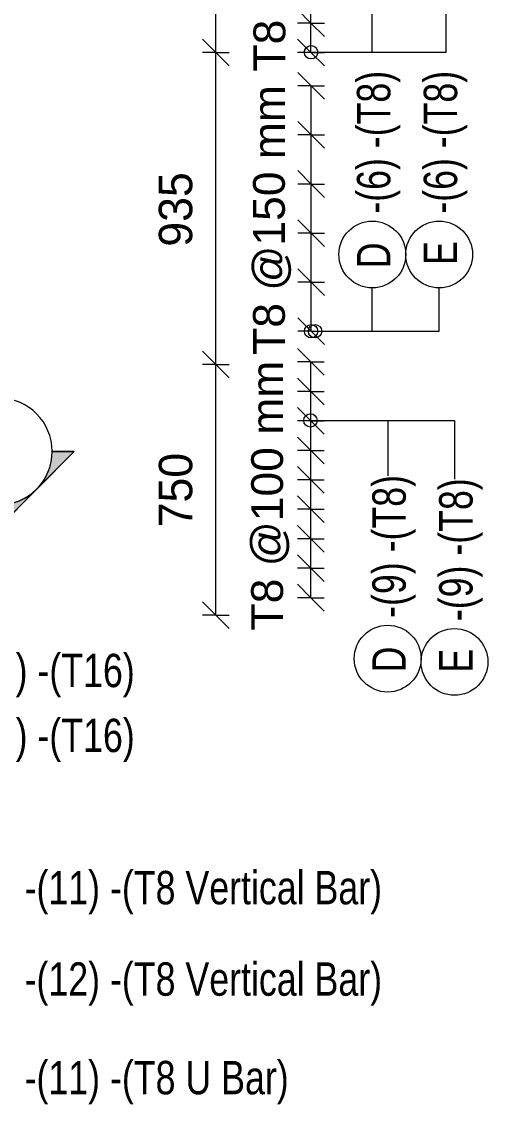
# Model space of a CAD drawing. Header units: millimetres. Extents: x 12983 to 23528, y -2876 to 5855.
# Drawn here: x 18624 to 20012, y -2860 to 382 of the extents above; entities that cross this region are included whole.
import ezdxf

# ---------------------------------------------------------------- set-up
doc = ezdxf.new("R2010")
doc.units = ezdxf.units.MM
for name, color, linetype, lineweight in [('A-ANNO-DIMS', 211, 'Continuous', 9), ('A-ANNO-DIMS-40', 211, 'Continuous', 9), ('G-ANNO-SYMB', 111, 'Continuous', 9), ('S-RBAR-IDEN', 171, 'Continuous', 9)]:
    doc.layers.add(name, color=color, linetype=linetype, lineweight=lineweight)
doc.styles.add('Arial_1', font='arial.ttf', dxfattribs={"height": 95.25})
doc.styles.add('Nirmala UI Semilight', font='NirmalaS.ttf', dxfattribs={"width": 0.8, "height": 100})
doc.styles.add('Nirmala UI Semilight_1', font='NirmalaS.ttf', dxfattribs={"height": 100})
doc.dimstyles.new('Arrow_Filled_-_2_5_NI_UI_1', dxfattribs={"dimscale": 304.8, "dimtxt": 104.736395, "dimasz": 0.262467, "dimexe": 0.131234, "dimexo": 0.0625, "dimgap": 0.131234, "dimtad": 1, "dimdec": 4, "dimzin": 0, "dimdsep": 46, "dimtxsty": 'Arial_1', "dimblk1": 'OBLIQUE', "dimblk2": 'OBLIQUE', "dimsah": 1, "dimcen": 0.09, "dimazin": 0, "dimtfac": 1, "dimtdec": 4, "dimtix": 1, "dimtmove": 0, "dimatfit": 3, "dimfxl": 0.131234, "dimfxlon": 1, "dimtvp": 1, "dimtolj": 1, "dimtzin": 0, "dimarcsym": 2})
doc.dimstyles.new('Arrow_Filled_-_2_5_NI_UI_2', dxfattribs={"dimscale": 304.8, "dimtxt": 104.736395, "dimasz": 0.262467, "dimexe": 0.131234, "dimexo": 0.0625, "dimgap": 0.131234, "dimtad": 1, "dimdec": 4, "dimzin": 0, "dimdsep": 46, "dimtxsty": 'Nirmala UI Semilight_1', "dimblk1": 'OBLIQUE', "dimblk2": 'OBLIQUE', "dimsah": 1, "dimcen": 0.09, "dimazin": 0, "dimtfac": 1, "dimtdec": 4, "dimtix": 1, "dimtmove": 0, "dimatfit": 3, "dimfxl": 0.131234, "dimfxlon": 1, "dimtvp": 1, "dimtolj": 1, "dimtzin": 0, "dimarcsym": 2})

# ---------------------------------------------------------------- blocks, each defined once
blk = doc.blocks.new('Detail View - M_Section Head - Filled SHOP DWG-1002450-Elevation Front 1')
at = {"layer": 'G-ANNO-SYMB'}
h = blk.add_hatch(color=256, dxfattribs=at)
edge = h.paths.add_edge_path()
edge.add_line((18329.2, 3794.8), (18395.4, 3794.8))
edge.add_arc((18555.4, 3794.8), 160, 180, 225)
edge.add_line((18442.3, 3681.7), (18329.2, 3794.8))
h = blk.add_hatch(color=256, dxfattribs=at)
edge = h.paths.add_edge_path()
edge.add_line((18781.7, 3794.8), (18668.6, 3681.7))
edge.add_arc((18555.4, 3794.8), 160, 315, 360)
edge.add_line((18715.4, 3794.8), (18781.7, 3794.8))
h = blk.add_hatch(color=256, dxfattribs=at)
edge = h.paths.add_edge_path()
edge.add_line((18555.4, 3568.5), (18442.3, 3681.7))
edge.add_arc((18555.4, 3794.8), 160, 225, 270)
edge.add_line((18555.4, 3634.8), (18555.4, 3568.5))
h = blk.add_hatch(color=256, dxfattribs=at)
edge = h.paths.add_edge_path()
edge.add_line((18555.4, 3568.5), (18555.4, 3634.8))
edge.add_arc((18555.4, 3794.8), 160, 270, 315)
edge.add_line((18668.6, 3681.7), (18555.4, 3568.5))
for p, q in [((18555.4, 3568.5), (18329.2, 3794.8)), ((18395.4, 3794.8), (18329.2, 3794.8)), ((18329.2, 3794.8), (18442.3, 3681.7)), ((18395.4, 3794.8), (18329.2, 3794.8)), ((18555.4, 3568.5), (18781.7, 3794.8)), ((18668.6, 3681.7), (18781.7, 3794.8)), ((18715.4, 3794.8), (18781.7, 3794.8)), ((18781.7, 3794.8), (18715.4, 3794.8)), ((18442.3, 3681.7), (18555.4, 3568.5)), ((18555.4, 3568.5), (18668.6, 3681.7)), ((18555.4, 3634.8), (18555.4, 3568.5)), ((18555.4, 3568.5), (18555.4, 3634.8))]:
    blk.add_line(p, q, dxfattribs=at)
for start, end in [(360, 180), (180, 360), (180, 225), (315, 0), (225, 270), (270, 315)]:
    blk.add_arc((18555.4, 3794.8), 160, start, end, dxfattribs=at)
blk = doc.blocks.new('DIMBLOCK103-Elevation Front 1')
at = {"layer": 'A-ANNO-DIMS-40'}
for p, q in [((19490.1, 378.2), (19450.1, 418.2)), ((19490.1, 378.2), (19450.1, 378.2)), ((19490.1, 290), (19490.1, 378.2)), ((19490.1, 378.2), (19530.1, 338.2)), ((19490.1, 378.2), (19530.1, 378.2)), ((19490.1, 290), (19450.1, 330)), ((19490.1, 290), (19450.1, 290)), ((19490.1, 290), (19530.1, 250)), ((19490.1, 290), (19530.1, 290))]:
    blk.add_line(p, q, dxfattribs=at)
blk = doc.blocks.new('_Oblique')
at = {"color": 0, "linetype": 'ByBlock', "lineweight": -2}
blk.add_line((-0.5, -0.5), (0.5, 0.5), dxfattribs=at)
blk = doc.blocks.new('DIMBLOCK104-Elevation Front 1')
at = {"layer": 'A-ANNO-DIMS-40'}
for p, q in [((19490.1, 466.5), (19450.1, 506.5)), ((19490.1, 466.5), (19450.1, 466.5)), ((19490.1, 378.2), (19490.1, 466.5)), ((19490.1, 466.5), (19530.1, 426.5)), ((19490.1, 466.5), (19530.1, 466.5)), ((19490.1, 378.2), (19450.1, 418.2)), ((19490.1, 378.2), (19450.1, 378.2)), ((19490.1, 378.2), (19530.1, 338.2)), ((19490.1, 378.2), (19530.1, 378.2))]:
    blk.add_line(p, q, dxfattribs=at)
blk = doc.blocks.new('DIMBLOCK111-Elevation Front 1')
at = {"layer": 'A-ANNO-DIMS-40'}
for p, q in [((19490.1, 996), (19450.1, 1036)), ((19490.1, 996), (19450.1, 996)), ((19490.1, 290), (19490.1, 996)), ((19490.1, 907.7), (19490.1, 996)), ((19490.1, 996), (19530.1, 956)), ((19490.1, 996), (19530.1, 996)), ((19490.1, 907.7), (19450.1, 947.7)), ((19490.1, 907.7), (19450.1, 907.7)), ((19490.1, 819.5), (19490.1, 907.7)), ((19490.1, 907.7), (19530.1, 867.7)), ((19490.1, 907.7), (19530.1, 907.7)), ((19490.1, 819.5), (19450.1, 859.5)), ((19490.1, 819.5), (19450.1, 819.5)), ((19490.1, 731.2), (19490.1, 819.5)), ((19490.1, 819.5), (19530.1, 779.5)), ((19490.1, 819.5), (19530.1, 819.5)), ((19490.1, 731.2), (19450.1, 771.2)), ((19490.1, 731.2), (19450.1, 731.2)), ((19490.1, 643), (19490.1, 731.2)), ((19490.1, 731.2), (19530.1, 691.2)), ((19490.1, 731.2), (19530.1, 731.2)), ((19490.1, 643), (19450.1, 683)), ((19490.1, 643), (19450.1, 643)), ((19490.1, 554.7), (19490.1, 643)), ((19490.1, 643), (19530.1, 603)), ((19490.1, 643), (19530.1, 643)), ((19490.1, 554.7), (19450.1, 594.7)), ((19490.1, 554.7), (19450.1, 554.7)), ((19490.1, 466.5), (19490.1, 554.7)), ((19490.1, 554.7), (19530.1, 514.7)), ((19490.1, 554.7), (19530.1, 554.7)), ((19490.1, 466.5), (19450.1, 506.5)), ((19490.1, 466.5), (19450.1, 466.5)), ((19490.1, 378.2), (19490.1, 466.5)), ((19490.1, 466.5), (19530.1, 426.5)), ((19490.1, 466.5), (19530.1, 466.5)), ((19490.1, 378.2), (19450.1, 418.2)), ((19490.1, 378.2), (19450.1, 378.2)), ((19490.1, 290), (19490.1, 378.2)), ((19490.1, 378.2), (19530.1, 338.2)), ((19490.1, 378.2), (19530.1, 378.2)), ((19490.1, 290), (19450.1, 330)), ((19490.1, 290), (19450.1, 290)), ((19490.1, 290), (19530.1, 250)), ((19490.1, 290), (19530.1, 290))]:
    blk.add_line(p, q, dxfattribs=at)
blk = doc.blocks.new('_None')
blk = doc.blocks.new('DIMBLOCK112-Elevation Front 1')
at = {"layer": 'A-ANNO-DIMS-40'}
for p, q in [((19490.6, -398), (19450.6, -358)), ((19490.6, -398), (19450.6, -398)), ((19490.6, -545), (19490.6, -398)), ((19490.6, -398), (19530.6, -438)), ((19490.6, -398), (19530.6, -398)), ((19490.6, -545), (19450.6, -505)), ((19490.6, -545), (19450.6, -545)), ((19490.6, -545), (19530.6, -585)), ((19490.6, -545), (19530.6, -545))]:
    blk.add_line(p, q, dxfattribs=at)
blk = doc.blocks.new('DIMBLOCK113-Elevation Front 1')
at = {"layer": 'A-ANNO-DIMS-40'}
for p, q in [((19490.6, -251), (19450.6, -211)), ((19490.6, -251), (19450.6, -251)), ((19490.6, -398), (19490.6, -251)), ((19490.6, -251), (19530.6, -291)), ((19490.6, -251), (19530.6, -251)), ((19490.6, -398), (19450.6, -358)), ((19490.6, -398), (19450.6, -398)), ((19490.6, -398), (19530.6, -438)), ((19490.6, -398), (19530.6, -398))]:
    blk.add_line(p, q, dxfattribs=at)
blk = doc.blocks.new('DIMBLOCK114-Elevation Front 1')
at = {"layer": 'A-ANNO-DIMS-40'}
for p, q in [((19490.6, -104), (19450.6, -64)), ((19490.6, -104), (19450.6, -104)), ((19490.6, -251), (19490.6, -104)), ((19490.6, -104), (19530.6, -144)), ((19490.6, -104), (19530.6, -104)), ((19490.6, -251), (19450.6, -211)), ((19490.6, -251), (19450.6, -251)), ((19490.6, -251), (19530.6, -291)), ((19490.6, -251), (19530.6, -251))]:
    blk.add_line(p, q, dxfattribs=at)
blk = doc.blocks.new('DIMBLOCK115-Elevation Front 1')
at = {"layer": 'A-ANNO-DIMS-40'}
for p, q in [((19490.6, 43), (19450.6, 83)), ((19490.6, 43), (19450.6, 43)), ((19490.6, -104), (19490.6, 43)), ((19490.6, 43), (19530.6, 3)), ((19490.6, 43), (19530.6, 43)), ((19490.6, -104), (19450.6, -64)), ((19490.6, -104), (19450.6, -104)), ((19490.6, -104), (19530.6, -144)), ((19490.6, -104), (19530.6, -104))]:
    blk.add_line(p, q, dxfattribs=at)
blk = doc.blocks.new('DIMBLOCK116-Elevation Front 1')
at = {"layer": 'A-ANNO-DIMS-40'}
for p, q in [((19490.6, 190), (19450.6, 230)), ((19490.6, 190), (19450.6, 190)), ((19490.6, 43), (19490.6, 190)), ((19490.6, 190), (19530.6, 150)), ((19490.6, 190), (19530.6, 190)), ((19490.6, 43), (19450.6, 83)), ((19490.6, 43), (19450.6, 43)), ((19490.6, 43), (19530.6, 3)), ((19490.6, 43), (19530.6, 43))]:
    blk.add_line(p, q, dxfattribs=at)
blk = doc.blocks.new('DIMBLOCK117-Elevation Front 1')
at = {"layer": 'A-ANNO-DIMS-40'}
for p, q in [((19490.6, 190), (19450.6, 230)), ((19490.6, 190), (19450.6, 190)), ((19490.6, -545), (19490.6, 190)), ((19490.6, 43), (19490.6, 190)), ((19490.6, 190), (19530.6, 150)), ((19490.6, 190), (19530.6, 190)), ((19490.6, 43), (19450.6, 83)), ((19490.6, 43), (19450.6, 43)), ((19490.6, -104), (19490.6, 43)), ((19490.6, 43), (19530.6, 3)), ((19490.6, 43), (19530.6, 43)), ((19490.6, -104), (19450.6, -64)), ((19490.6, -104), (19450.6, -104)), ((19490.6, -251), (19490.6, -104)), ((19490.6, -104), (19530.6, -144)), ((19490.6, -104), (19530.6, -104)), ((19490.6, -251), (19450.6, -211)), ((19490.6, -251), (19450.6, -251)), ((19490.6, -398), (19490.6, -251)), ((19490.6, -251), (19530.6, -291)), ((19490.6, -251), (19530.6, -251)), ((19490.6, -398), (19450.6, -358)), ((19490.6, -398), (19450.6, -398)), ((19490.6, -545), (19490.6, -398)), ((19490.6, -398), (19530.6, -438)), ((19490.6, -398), (19530.6, -398)), ((19490.6, -545), (19450.6, -505)), ((19490.6, -545), (19450.6, -545)), ((19490.6, -545), (19530.6, -585)), ((19490.6, -545), (19530.6, -545))]:
    blk.add_line(p, q, dxfattribs=at)
blk = doc.blocks.new('DIMBLOCK118-Elevation Front 1')
at = {"layer": 'A-ANNO-DIMS-40'}
for p, q in [((19490, -1254.8), (19450, -1214.8)), ((19490, -1254.8), (19450, -1254.8)), ((19490, -1343), (19490, -1254.8)), ((19490, -1254.8), (19530, -1294.8)), ((19490, -1254.8), (19530, -1254.8)), ((19490, -1343), (19450, -1303)), ((19490, -1343), (19450, -1343)), ((19490, -1343), (19530, -1383)), ((19490, -1343), (19530, -1343))]:
    blk.add_line(p, q, dxfattribs=at)
blk = doc.blocks.new('DIMBLOCK119-Elevation Front 1')
at = {"layer": 'A-ANNO-DIMS-40'}
for p, q in [((19490, -1166.5), (19450, -1126.5)), ((19490, -1166.5), (19450, -1166.5)), ((19490, -1254.8), (19490, -1166.5)), ((19490, -1166.5), (19530, -1206.5)), ((19490, -1166.5), (19530, -1166.5)), ((19490, -1254.8), (19450, -1214.8)), ((19490, -1254.8), (19450, -1254.8)), ((19490, -1254.8), (19530, -1294.8)), ((19490, -1254.8), (19530, -1254.8))]:
    blk.add_line(p, q, dxfattribs=at)
blk = doc.blocks.new('DIMBLOCK120-Elevation Front 1')
at = {"layer": 'A-ANNO-DIMS-40'}
for p, q in [((19490, -1078.3), (19450, -1038.3)), ((19490, -1078.3), (19450, -1078.3)), ((19490, -1166.5), (19490, -1078.3)), ((19490, -1078.3), (19530, -1118.3)), ((19490, -1078.3), (19530, -1078.3)), ((19490, -1166.5), (19450, -1126.5)), ((19490, -1166.5), (19450, -1166.5)), ((19490, -1166.5), (19530, -1206.5)), ((19490, -1166.5), (19530, -1166.5))]:
    blk.add_line(p, q, dxfattribs=at)
blk = doc.blocks.new('DIMBLOCK121-Elevation Front 1')
at = {"layer": 'A-ANNO-DIMS-40'}
for p, q in [((19490, -990), (19450, -950)), ((19490, -990), (19450, -990)), ((19490, -1078.3), (19490, -990)), ((19490, -990), (19530, -1030)), ((19490, -990), (19530, -990)), ((19490, -1078.3), (19450, -1038.3)), ((19490, -1078.3), (19450, -1078.3)), ((19490, -1078.3), (19530, -1118.3)), ((19490, -1078.3), (19530, -1078.3))]:
    blk.add_line(p, q, dxfattribs=at)
blk = doc.blocks.new('DIMBLOCK122-Elevation Front 1')
at = {"layer": 'A-ANNO-DIMS-40'}
for p, q in [((19490, -901.8), (19450, -861.8)), ((19490, -901.8), (19450, -901.8)), ((19490, -990), (19490, -901.8)), ((19490, -901.8), (19530, -941.8)), ((19490, -901.8), (19530, -901.8)), ((19490, -990), (19450, -950)), ((19490, -990), (19450, -990)), ((19490, -990), (19530, -1030)), ((19490, -990), (19530, -990))]:
    blk.add_line(p, q, dxfattribs=at)
blk = doc.blocks.new('DIMBLOCK123-Elevation Front 1')
at = {"layer": 'A-ANNO-DIMS-40'}
for p, q in [((19490, -813.5), (19450, -773.5)), ((19490, -813.5), (19450, -813.5)), ((19490, -901.8), (19490, -813.5)), ((19490, -813.5), (19530, -853.5)), ((19490, -813.5), (19530, -813.5)), ((19490, -901.8), (19450, -861.8)), ((19490, -901.8), (19450, -901.8)), ((19490, -901.8), (19530, -941.8)), ((19490, -901.8), (19530, -901.8))]:
    blk.add_line(p, q, dxfattribs=at)
blk = doc.blocks.new('DIMBLOCK124-Elevation Front 1')
at = {"layer": 'A-ANNO-DIMS-40'}
for p, q in [((19490, -725.3), (19450, -685.3)), ((19490, -725.3), (19450, -725.3)), ((19490, -813.5), (19490, -725.3)), ((19490, -725.3), (19530, -765.3)), ((19490, -725.3), (19530, -725.3)), ((19490, -813.5), (19450, -773.5)), ((19490, -813.5), (19450, -813.5)), ((19490, -813.5), (19530, -853.5)), ((19490, -813.5), (19530, -813.5))]:
    blk.add_line(p, q, dxfattribs=at)
blk = doc.blocks.new('DIMBLOCK125-Elevation Front 1')
at = {"layer": 'A-ANNO-DIMS-40'}
for p, q in [((19490, -637), (19450, -597)), ((19490, -637), (19450, -637)), ((19490, -725.3), (19490, -637)), ((19490, -637), (19530, -677)), ((19490, -637), (19530, -637)), ((19490, -725.3), (19450, -685.3)), ((19490, -725.3), (19450, -725.3)), ((19490, -725.3), (19530, -765.3)), ((19490, -725.3), (19530, -725.3))]:
    blk.add_line(p, q, dxfattribs=at)
blk = doc.blocks.new('DIMBLOCK126-Elevation Front 1')
at = {"layer": 'A-ANNO-DIMS-40'}
for p, q in [((19490, -637), (19450, -597)), ((19490, -637), (19450, -637)), ((19490, -1343), (19490, -637)), ((19490, -725.3), (19490, -637)), ((19490, -637), (19530, -677)), ((19490, -637), (19530, -637)), ((19490, -725.3), (19450, -685.3)), ((19490, -725.3), (19450, -725.3)), ((19490, -813.5), (19490, -725.3)), ((19490, -725.3), (19530, -765.3)), ((19490, -725.3), (19530, -725.3)), ((19490, -813.5), (19450, -773.5)), ((19490, -813.5), (19450, -813.5)), ((19490, -901.8), (19490, -813.5)), ((19490, -813.5), (19530, -853.5)), ((19490, -813.5), (19530, -813.5)), ((19490, -901.8), (19450, -861.8)), ((19490, -901.8), (19450, -901.8)), ((19490, -990), (19490, -901.8)), ((19490, -901.8), (19530, -941.8)), ((19490, -901.8), (19530, -901.8)), ((19490, -990), (19450, -950)), ((19490, -990), (19450, -990)), ((19490, -1078.3), (19490, -990)), ((19490, -990), (19530, -1030)), ((19490, -990), (19530, -990)), ((19490, -1078.3), (19450, -1038.3)), ((19490, -1078.3), (19450, -1078.3)), ((19490, -1166.5), (19490, -1078.3)), ((19490, -1078.3), (19530, -1118.3)), ((19490, -1078.3), (19530, -1078.3)), ((19490, -1166.5), (19450, -1126.5)), ((19490, -1166.5), (19450, -1166.5)), ((19490, -1254.8), (19490, -1166.5)), ((19490, -1166.5), (19530, -1206.5)), ((19490, -1166.5), (19530, -1166.5)), ((19490, -1254.8), (19450, -1214.8)), ((19490, -1254.8), (19450, -1254.8)), ((19490, -1343), (19490, -1254.8)), ((19490, -1254.8), (19530, -1294.8)), ((19490, -1254.8), (19530, -1254.8)), ((19490, -1343), (19450, -1303)), ((19490, -1343), (19450, -1343)), ((19490, -1343), (19530, -1383)), ((19490, -1343), (19530, -1343))]:
    blk.add_line(p, q, dxfattribs=at)
blk = doc.blocks.new('DIMBLOCK127-Elevation Front 1')
at = {"layer": 'A-ANNO-DIMS-40'}
for p, q in [((19205.1, -645), (19165.1, -605)), ((19205.1, -645), (19165.1, -645)), ((19205.1, -1395), (19205.1, -645)), ((19205.1, -645), (19245.1, -685)), ((19205.1, -645), (19245.1, -645)), ((19205.1, -1395), (19165.1, -1355)), ((19205.1, -1395), (19165.1, -1395)), ((19205.1, -1395), (19245.1, -1435)), ((19205.1, -1395), (19245.1, -1395))]:
    blk.add_line(p, q, dxfattribs=at)
at = {"layer": 'A-ANNO-DIMS-40', "color": 0, "insert": (19034.7, -1132.4), "char_height": 100, "width": 269.649, "attachment_point": 1, "rotation": 90, "line_spacing_factor": 1.142579, "style": 'Nirmala UI Semilight_1'}
blk.add_mtext('750', dxfattribs=at)
blk = doc.blocks.new('DIMBLOCK128-Elevation Front 1')
at = {"layer": 'A-ANNO-DIMS-40'}
for p, q in [((19205.1, 290), (19165.1, 330)), ((19205.1, 290), (19165.1, 290)), ((19205.1, -645), (19205.1, 290)), ((19205.1, 290), (19245.1, 250)), ((19205.1, 290), (19245.1, 290)), ((19205.1, -645), (19165.1, -605)), ((19205.1, -645), (19165.1, -645)), ((19205.1, -645), (19245.1, -685)), ((19205.1, -645), (19245.1, -645))]:
    blk.add_line(p, q, dxfattribs=at)
at = {"layer": 'A-ANNO-DIMS-40', "color": 0, "insert": (19034.7, -291.8), "char_height": 100, "width": 274.219, "attachment_point": 1, "rotation": 90, "line_spacing_factor": 1.142579, "style": 'Nirmala UI Semilight_1'}
blk.add_mtext('935', dxfattribs=at)
blk = doc.blocks.new('DIMBLOCK129-Elevation Front 1')
at = {"layer": 'A-ANNO-DIMS-40'}
for p, q in [((19205.1, 1040), (19165.1, 1080)), ((19205.1, 1040), (19165.1, 1040)), ((19205.1, 290), (19205.1, 1040)), ((19205.1, 1040), (19245.1, 1000)), ((19205.1, 1040), (19245.1, 1040)), ((19205.1, 290), (19165.1, 330)), ((19205.1, 290), (19165.1, 290)), ((19205.1, 290), (19245.1, 250)), ((19205.1, 290), (19245.1, 290))]:
    blk.add_line(p, q, dxfattribs=at)
at = {"layer": 'A-ANNO-DIMS-40', "color": 0, "insert": (19034.7, 552.6), "char_height": 100, "width": 269.649, "attachment_point": 1, "rotation": 90, "line_spacing_factor": 1.142579, "style": 'Nirmala UI Semilight_1'}
blk.add_mtext('750', dxfattribs=at)
blk = doc.blocks.new('M_Rebar Tag_rfa MARK - DOT 1 MM-794228-Elevation Front 1')
at = {"layer": 'S-RBAR-IDEN'}
blk.add_circle((18512.2, 5701.1), 100, dxfattribs=at)

msp = doc.modelspace()

# ---------------------------------------------------------------- linework, layer by layer
at = {"layer": 'S-RBAR-IDEN'}
for p, q in [((19673.66596, 290.44109), (19673.66596, 468.22501)), ((19894.56408, 290.44109), (19894.56408, 468.22501)), ((19490.0827, 290.44109), (19673.66596, 290.44109)), ((19490.49141, 290.44109), (19894.56408, 290.44109)), ((19673.66596, -545.04279), (19673.66596, -415.066)), ((19873.66596, -545.04279), (19873.66596, -415.066)), ((19490.49141, -545.04279), (19673.66596, -545.04279)), ((19502.28538, -545.04279), (19873.66596, -545.04279)), ((19488.53561, -812.06637), (19719.73538, -812.06637)), ((19488.53561, -812.06637), (19919.73538, -812.06637)), ((19719.73538, -812.06637), (19719.73538, -977.7541)), ((19919.73538, -812.06637), (19919.73538, -987.61637))]:
    msp.add_line(p, q, dxfattribs=at)
for centre in [(19490.0827, 290.44109), (19490.49141, 290.44109), (19490.49141, -545.04279), (19502.28538, -545.04279), (19488.53561, -812.06637), (19488.53561, -812.06637)]:
    msp.add_circle(centre, 20, dxfattribs=at)

# ---------------------------------------------------------------- block references
at = {"layer": 'G-ANNO-SYMB'}
msp.add_blockref('Detail View - M_Section Head - Filled SHOP DWG-1002450-Elevation Front 1', (0, -4700), dxfattribs=at)
at = {"layer": 'S-RBAR-IDEN', "rotation": 89.99999999999991}
for p in [(25374.75993, -18827.2636), (25574.75993, -18827.2636), (25420.82935, -20037.76304), (25620.82935, -20047.62531)]:
    msp.add_blockref('M_Rebar Tag_rfa MARK - DOT 1 MM-794228-Elevation Front 1', p, dxfattribs=at)

# ---------------------------------------------------------------- texts
at = {"layer": 'S-RBAR-IDEN', "char_height": 100, "attachment_point": 1, "rotation": 90, "style": 'Nirmala UI Semilight'}
for s, insert, width in [('-(6) -(T8)', (19627.58406, -192.85466), 513.08), ('-(6) -(T8)', (19827.58406, -192.85466), 513.08), ('D', (19627.58406, -356.31517), 92.3544), ('E', (19827.58406, -346.71517), 69.2658), ('-(9) -(T8)', (19673.65348, -1403.3541), 513.08), ('-(9) -(T8)', (19873.65348, -1413.21637), 513.08), ('D', (19673.65348, -1566.81461), 92.3544), ('E', (19873.65348, -1567.07688), 69.2658)]:
    msp.add_mtext(s, dxfattribs=dict(at, insert=insert, width=width))
at = {"layer": 'S-RBAR-IDEN', "char_height": 100, "attachment_point": 1, "style": 'Nirmala UI Semilight'}
for s, insert, width in [('-(3) -(T16)', (18475.33775, -1510.91058), 564.388), ('-(2) -(T16)', (18475.33775, -1705.41536), 564.388), ('-(11) -(T8 Vertical Bar)', (18632.91149, -2161.42762), 1246.7844), ('-(12) -(T8 Vertical Bar)', (18632.91149, -2435.18771), 1267.3076), ('-(11) -(T8 U Bar)', (18632.91149, -2730.40606), 903.0208)]:
    msp.add_mtext(s, dxfattribs=dict(at, insert=insert, width=width))

# ---------------------------------------------------------------- dimensions: what is measured, and where the dimension line sits
at = {"layer": 'A-ANNO-DIMS'}
for base, p1, p2, override, picture, middle in [((19205.12258, 1040), (19165.12258, 290), (19165.12258, 1040), {"dimpost": '<>', "dimfxl": 750}, 'DIMBLOCK129-Elevation Front 1', (19113.44894, 665)), ((19205.12258, 290), (19165.12258, -645), (19165.12258, 290), {"dimpost": '<>', "dimfxl": 935}, 'DIMBLOCK128-Elevation Front 1', (19113.41407, -177.5)), ((19205.12258, -645), (19165.12258, -1395), (19165.12258, -645), {"dimpost": '<>', "dimfxl": 750}, 'DIMBLOCK127-Elevation Front 1', (19113.44894, -1020))]:
    dim = msp.add_linear_dim(base=base, p1=p1, p2=p2, angle=90, dimstyle='Arrow_Filled_-_2_5_NI_UI_2', override=override, dxfattribs=at)
    dim.commit()
    dim.dimension.update_dxf_attribs({"geometry": picture, "text_midpoint": middle})
for base, p1, p2, text, override, picture, middle in [((19490.09067, 996), (19450.09067, 290), (19450.09067, 996), '706', {"dimpost": '<>', "dimblk1": 'None', "dimblk2": 'None', "dimsah": 1, "dimfxl": 706}, 'DIMBLOCK111-Elevation Front 1', (19401.4586, 643)), ((19490.09067, 466.5), (19450.09067, 378.25), (19450.09067, 466.5), ' ', {"dimpost": '<>', "dimfxl": 88.25}, 'DIMBLOCK104-Elevation Front 1', (19490.09067, 422.375)), ((19490.09067, 378.25), (19450.09067, 290), (19450.09067, 378.25), ' ', {"dimpost": '<>', "dimfxl": 88.25}, 'DIMBLOCK103-Elevation Front 1', (19490.09067, 334.125)), ((19490.55115, 190), (19450.55115, 43), (19450.55115, 190), ' ', {"dimpost": '<>', "dimfxl": 147}, 'DIMBLOCK116-Elevation Front 1', (19490.55115, 116.5)), ((19490.55115, 43), (19450.55115, -104), (19450.55115, 43), ' ', {"dimpost": '<>', "dimfxl": 147}, 'DIMBLOCK115-Elevation Front 1', (19490.55115, -30.5)), ((19490.55115, -104), (19450.55115, -251), (19450.55115, -104), ' ', {"dimpost": '<>', "dimfxl": 147}, 'DIMBLOCK114-Elevation Front 1', (19490.55115, -177.5)), ((19490.55115, -251), (19450.55115, -398), (19450.55115, -251), ' ', {"dimpost": '<>', "dimfxl": 147}, 'DIMBLOCK113-Elevation Front 1', (19490.55115, -324.5)), ((19490.55115, -398), (19450.55115, -545), (19450.55115, -398), ' ', {"dimpost": '<>', "dimfxl": 147}, 'DIMBLOCK112-Elevation Front 1', (19490.55115, -471.5)), ((19490.04831, -637), (19450.04831, -725.25), (19450.04831, -637), ' ', {"dimpost": '<>', "dimfxl": 88.25}, 'DIMBLOCK125-Elevation Front 1', (19490.04831, -681.125)), ((19490.04831, -725.25), (19450.04831, -813.5), (19450.04831, -725.25), ' ', {"dimpost": '<>', "dimfxl": 88.25}, 'DIMBLOCK124-Elevation Front 1', (19490.04831, -769.375)), ((19490.04831, -813.5), (19450.04831, -901.75), (19450.04831, -813.5), ' ', {"dimpost": '<>', "dimfxl": 88.25}, 'DIMBLOCK123-Elevation Front 1', (19490.04831, -857.625)), ((19490.04831, -901.75), (19450.04831, -990), (19450.04831, -901.75), ' ', {"dimpost": '<>', "dimfxl": 88.25}, 'DIMBLOCK122-Elevation Front 1', (19490.04831, -945.875)), ((19490.04831, -990), (19450.04831, -1078.25), (19450.04831, -990), ' ', {"dimpost": '<>', "dimfxl": 88.25}, 'DIMBLOCK121-Elevation Front 1', (19490.04831, -1034.125)), ((19490.04831, -1078.25), (19450.04831, -1166.5), (19450.04831, -1078.25), ' ', {"dimpost": '<>', "dimfxl": 88.25}, 'DIMBLOCK120-Elevation Front 1', (19490.04831, -1122.375)), ((19490.04831, -1166.5), (19450.04831, -1254.75), (19450.04831, -1166.5), ' ', {"dimpost": '<>', "dimfxl": 88.25}, 'DIMBLOCK119-Elevation Front 1', (19490.04831, -1210.625)), ((19490.04831, -1254.75), (19450.04831, -1343), (19450.04831, -1254.75), ' ', {"dimpost": '<>', "dimfxl": 88.25}, 'DIMBLOCK118-Elevation Front 1', (19490.04831, -1298.875))]:
    dim = msp.add_linear_dim(base=base, p1=p1, p2=p2, angle=90, text=text, dimstyle='Arrow_Filled_-_2_5_NI_UI_1', override=override, dxfattribs=at)
    dim.commit()
    dim.dimension.update_dxf_attribs({"geometry": picture, "text_midpoint": middle})

# ---------------------------------------------------------------- next in the draw order: texts
at = {"layer": 'S-RBAR-IDEN', "insert": (19318.03648, 232.76912), "char_height": 95.25, "width": 990.88575, "attachment_point": 1, "rotation": 90, "style": 'Arial_1', "bg_fill": 3, "box_fill_scale": 0, "bg_fill_color": 256, "bg_fill_true_color": 3254780160, "bg_fill_transparency": 256}
msp.add_mtext('T8 @100 mm', dxfattribs=at)

# ---------------------------------------------------------------- next in the draw order: dimensions: what is measured, and where the dimension line sits
at = {"layer": 'A-ANNO-DIMS'}
dim = msp.add_linear_dim(base=(19490.55115, 190), p1=(19450.55115, -545), p2=(19450.55115, 190), angle=90, text='735', dimstyle='Arrow_Filled_-_2_5_NI_UI_1', override={"dimpost": '<>', "dimblk1": 'None', "dimblk2": 'None', "dimsah": 1, "dimfxl": 735}, dxfattribs=at)
dim.commit()
dim.dimension.update_dxf_attribs({"geometry": 'DIMBLOCK117-Elevation Front 1', "text_midpoint": (19401.88659, -177.5)})

# ---------------------------------------------------------------- next in the draw order: texts
at = {"layer": 'S-RBAR-IDEN', "insert": (19316.60271, -615.82063), "char_height": 95.25, "width": 990.88575, "attachment_point": 1, "rotation": 90, "style": 'Arial_1', "bg_fill": 3, "box_fill_scale": 0, "bg_fill_color": 256, "bg_fill_true_color": 3254780160, "bg_fill_transparency": 256}
msp.add_mtext('T8 @150 mm', dxfattribs=at)

# ---------------------------------------------------------------- next in the draw order: dimensions: what is measured, and where the dimension line sits
at = {"layer": 'A-ANNO-DIMS'}
dim = msp.add_linear_dim(base=(19490.04831, -637), p1=(19450.04831, -1343), p2=(19450.04831, -637), angle=90, text='706', dimstyle='Arrow_Filled_-_2_5_NI_UI_1', override={"dimpost": '<>', "dimblk1": 'None', "dimblk2": 'None', "dimsah": 1, "dimfxl": 706}, dxfattribs=at)
dim.commit()
dim.dimension.update_dxf_attribs({"geometry": 'DIMBLOCK126-Elevation Front 1', "text_midpoint": (19401.41624, -990)})

# ---------------------------------------------------------------- next in the draw order: texts
at = {"layer": 'S-RBAR-IDEN', "insert": (19311.1487, -1441.34767), "char_height": 95.25, "width": 990.88575, "attachment_point": 1, "rotation": 90, "style": 'Arial_1', "bg_fill": 3, "box_fill_scale": 0, "bg_fill_color": 256, "bg_fill_true_color": 3254780160, "bg_fill_transparency": 256}
msp.add_mtext('T8 @100 mm', dxfattribs=at)

doc.saveas('drawing.dxf')
